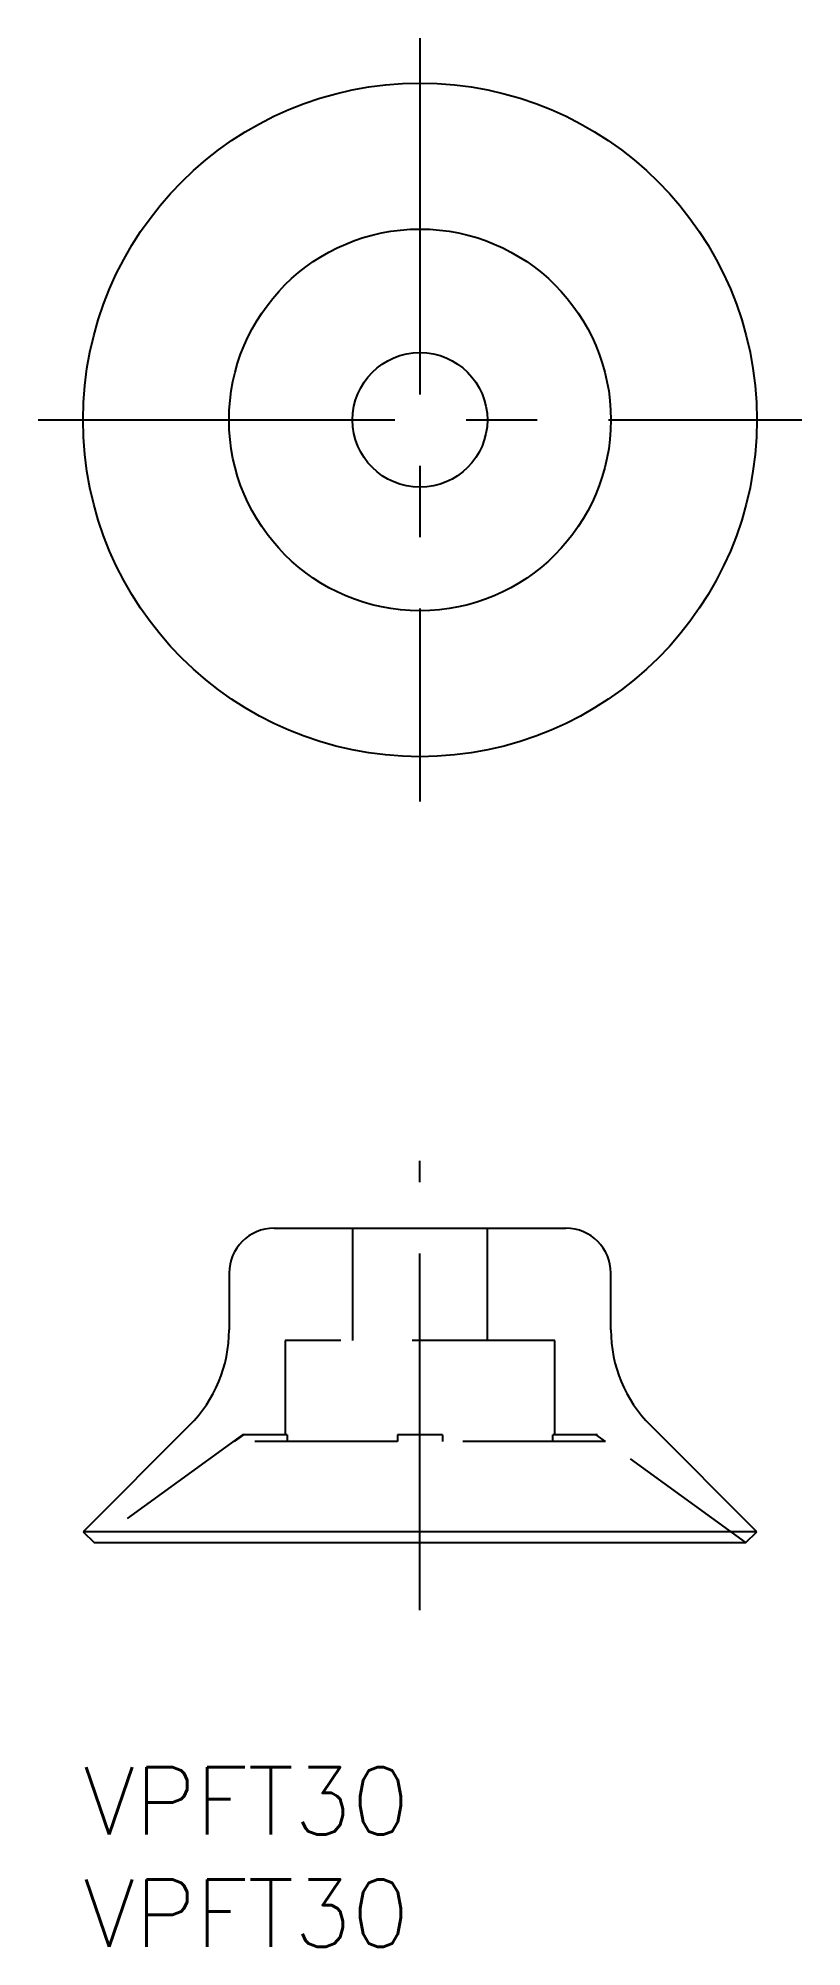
# Model space of a CAD drawing. Extents: x -2 to 32, y -8 to 77.
import ezdxf

# ---------------------------------------------------------------- set-up
doc = ezdxf.new("R2010")
doc.units = 0
doc.header["$LTSCALE"] = 0.5
doc.linetypes.add('CENTER', pattern=[50.8, 31.75, -6.35, 6.35, -6.35])
doc.linetypes.add('DASHED', pattern=[19.05, 12.7, -6.35])
for name, color, linetype in [('MSM_CENTER', 1, 'CENTER'), ('MSM_CONTINUOUS', 7, 'CONTINUOUS'), ('MSM_DASHED', 4, 'DASHED'), ('MSM_PART_NUMBER', 7, 'CONTINUOUS')]:
    doc.layers.add(name, color=color, linetype=linetype)
doc.styles.get("Standard").update_dxf_attribs({"font": 'txt.shx', "height": 3, "bigfont": 'bigfont.shx'})

msp = doc.modelspace()

# ---------------------------------------------------------------- linework, layer by layer
at = {"layer": 'MSM_CENTER'}
for p, q in [((14.999, 77), (14.999, 43)), ((-2.001, 60), (32.001, 60)), ((15, 7), (15, 27))]:
    msp.add_line(p, q, dxfattribs=at)
at = {"layer": 'MSM_CONTINUOUS'}
for p, q in [((8.5, 24), (21.5, 24)), ((6.5, 22), (6.5, 19.471)), ((23.5, 19.471), (23.5, 22)), ((4.743, 15.228), (0, 10.485)), ((30, 10.485), (25.257, 15.228)), ((0, 10.485), (0.485, 10)), ((30, 10.485), (0, 10.485)), ((29.515, 10), (30, 10.485)), ((0.485, 10), (29.515, 10))]:
    msp.add_line(p, q, dxfattribs=at)
for radius in [15, 8.5, 3]:
    msp.add_circle((14.999, 60), radius, dxfattribs=at)
for centre, radius, start, end in [((8.5, 22), 2, 90, 180), ((21.5, 22), 2, 0, 90), ((0.5, 19.471), 6, 315, 0), ((29.5, 19.471), 6, 180, 225)]:
    msp.add_arc(centre, radius, start, end, dxfattribs=at)
at = {"layer": 'MSM_DASHED'}
for p, q in [((12, 24), (12, 19)), ((18, 19), (18, 24)), ((21, 19), (9, 19)), ((9, 19), (9, 14.8)), ((21, 14.8), (21, 19)), ((7.092, 14.8), (0.485, 10)), ((6.739, 14.5), (7.156, 14.8)), ((14, 14.5), (6.739, 14.5)), ((9.084, 14.8), (7.092, 14.8)), ((9.084, 14.8), (9.084, 14.5)), ((16, 14.8), (14, 14.8)), ((14, 14.8), (14, 14.5)), ((16, 14.8), (16, 14.5)), ((23.261, 14.5), (16, 14.5)), ((20.916, 14.5), (20.916, 14.8)), ((22.908, 14.8), (20.916, 14.8)), ((23.261, 14.5), (22.844, 14.8)), ((29.515, 10), (22.908, 14.8))]:
    msp.add_line(p, q, dxfattribs=at)

# ---------------------------------------------------------------- texts
at = {"layer": 'MSM_PART_NUMBER'}
for p in [(0, -3), (0, -8)]:
    msp.add_text('VPFT30', height=3, dxfattribs=at).set_placement(p)

doc.saveas('drawing.dxf')
